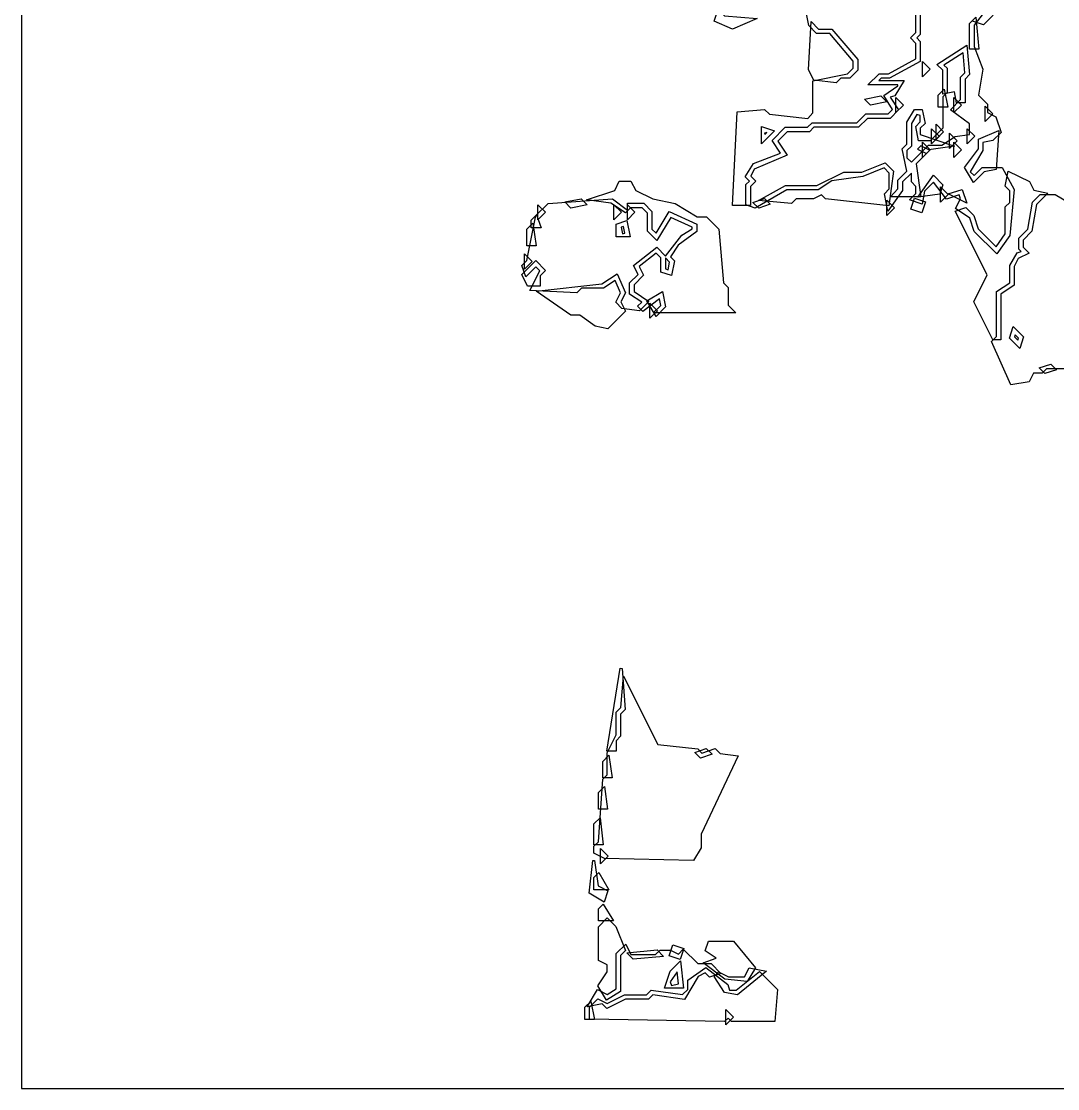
# Model space of a CAD drawing. Header units: millimetres. Extents: x 0 to 296, y 0 to 296.
# Drawn here: x 0 to 114.2, y 0 to 117.7 of the extents above; entities that cross this region are included whole.
import ezdxf

# ---------------------------------------------------------------- set-up
doc = ezdxf.new("R2010")
doc.units = ezdxf.units.MM
for name, color, linetype in [('CUT_OUTLINE', 5, 'Continuous'), ('ENG_D', 3, 'Continuous'), ('ENG_K', 2, 'Continuous'), ('ENG_L', 4, 'Continuous')]:
    doc.layers.add(name, color=color, linetype=linetype)

msp = doc.modelspace()

# ---------------------------------------------------------------- linework, layer by layer
at = {"layer": 'CUT_OUTLINE'}
msp.add_lwpolyline([(0, 0), (295.8, 0), (295.8, 295.8), (0, 295.8), (0, 0)], close=True, dxfattribs=at)
at = {"layer": 'ENG_D'}
for points in [[(106.65, 119.36), (105.01, 117.25), (105.01, 114.92), (106, 112.43), (105.52, 109.53), (106.49, 108.56), (106.49, 107.63), (107.43, 107.16), (108, 105.44), (107.1, 104.54), (106, 104.32), (106, 103.46), (104.58, 101.1), (105.01, 100.68), (105.89, 101.56), (108.11, 101.56), (109.45, 99.15), (108.95, 94.07), (107.51, 92.06), (105.04, 94.52), (104.56, 95.98), (102.97, 97.04), (103.51, 98.13), (103.38, 98.54), (101.96, 98.06), (100.55, 99.95), (99.57, 98.97), (99.28, 97.54), (97.9, 98), (98.6, 98.7), (98.6, 99.49), (98.11, 99.98), (98.11, 100.96), (97.12, 99.98), (97.12, 99.02), (95.51, 96.76), (95.13, 98.68), (95.64, 99.2), (95.64, 100.96), (95.09, 101.52), (92.75, 100.58), (89.32, 100.09), (87.83, 99.09), (84.37, 99.09), (80.88, 97.1), (79.87, 97.44), (79.87, 99.69), (80.26, 100.08), (79.8, 100.54), (80.69, 102.01), (83.68, 103.16), (82.75, 104.55), (84.2, 106), (86.67, 106), (87.16, 106.49), (92.09, 106.49), (93.08, 107.48), (95.54, 107.48), (96.01, 107.95), (96.01, 107.95), (95.06, 109.52), (96.63, 110.57), (96.63, 110.68), (93.32, 110.68), (94.56, 111.91), (95.58, 111.91), (98.6, 113.54), (98.6, 115.26), (98.01, 115.86), (98.6, 116.45), (98.6, 118.87)], [(115.04, 79.37), (113, 79.37), (112.51, 78.88), (111.57, 78.88), (111.09, 77.92), (109.05, 77.62), (106.93, 82.39), (107.48, 82.93), (107.48, 87.89), (108.95, 88.87), (108.95, 90.78), (109.78, 92.15), (110.22, 92.3), (109.94, 92.58), (109.94, 93.77), (110.94, 94.78), (111.44, 97.73), (112.3, 98.6), (113.95, 98.6), (115.38, 97.74)]]:
    msp.add_lwpolyline(points, dxfattribs=at)
for points in [[(90.32, 111.42), (89.82, 110.91), (87.35, 111.19), (86.77, 112.35), (87.05, 117.65), (87.86, 116.84), (89.35, 116.84), (92.19, 113.48), (92.19, 112.3), (91.31, 111.42), (90.32, 111.42)], [(98.11, 102.15), (99.98, 104.02), (101.48, 104.02), (102.95, 105), (104.52, 105.22), (104.52, 106.37), (102.42, 107.94), (103.53, 109.06), (103.53, 111.52), (104.01, 112.01), (103.82, 114.2), (101.7, 112.86), (102.05, 112.51), (102.05, 109.84), (101.56, 109.35), (101.56, 105.89), (100.18, 104.52), (98.89, 104.52), (98.58, 106.08), (99.09, 106.59), (99.09, 107.3), (98.71, 107.43), (98.11, 106.42), (98.11, 103.92), (97.62, 103.43), (97.62, 102.65), (98.11, 102.15)], [(95.4, 108.8), (93.59, 108.44), (92.92, 109.11), (94.74, 109.47), (95.4, 108.8)], [(81.59, 104.17), (81.59, 106.09), (83.03, 105.61), (81.59, 104.17)], [(69.96, 94.32), (71.39, 96.7), (74.44, 95.31), (74.44, 94.53), (72.41, 93.01), (71.56, 91.73), (72, 91.29), (71.67, 89.65), (70.5, 90.04), (70.5, 91.6), (69.99, 92.11), (68.1, 90.64), (68.58, 89.68), (67.54, 88.64), (67.54, 87.89), (69.16, 86.81), (68.12, 85.77), (66.19, 86.04), (65.52, 86.72), (66.04, 87.76), (65.46, 89.11), (64.17, 88.25), (61.73, 88.25), (61.23, 87.75), (56.06, 88.02), (57.14, 90.17), (56.7, 90.61), (55.6, 89.52), (55.18, 90.78), (55.73, 91.33), (56.72, 96.26), (58.07, 97.61), (65.15, 98.11), (66.8, 96.88), (66.8, 97.62), (68.63, 97.62), (69.51, 96.73), (69.51, 94.76), (69.96, 94.32)], [(66.52, 94.33), (66.37, 95.07), (66.1, 94.99), (66.25, 94.24), (66.52, 94.33)], [(70.67, 87.9), (71.01, 86.2), (69.96, 85.14), (68.93, 86.85), (70.67, 87.9)], [(109.48, 82.89), (109.83, 82.54), (109.9, 82.76), (109.56, 83.11), (109.48, 82.89)], [(66.06, 38.85), (65.57, 38.35), (65.57, 37.22), (64.54, 37.22), (66.01, 46.35), (66.22, 46.34), (66.56, 41.81), (66.06, 41.31), (66.06, 38.85)], [(64.09, 34.26), (64.09, 36.09), (64.76, 36.76), (65.11, 34.26), (64.09, 34.26)], [(74.87, 36.45), (74.23, 37.08), (75.5, 37.5), (76.13, 36.87), (74.87, 36.45)], [(63.6, 30.81), (63.6, 32.64), (64.27, 33.31), (64.62, 30.81), (63.6, 30.81)], [(64.12, 26.87), (63.1, 26.87), (63.1, 29.19), (63.79, 29.87), (64.12, 26.87)], [(63.84, 24.79), (63.84, 26.48), (64.69, 25.64), (63.84, 24.79)], [(63.65, 23.82), (64.77, 21.94), (63.1, 21.94), (63.1, 23.27), (63.65, 23.82)], [(63.6, 19.82), (64.14, 20.36), (65.27, 18.49), (63.6, 18.49), (63.6, 19.82)], [(64.57, 10.39), (65.57, 10.99), (65.57, 14.89), (66.62, 15.95), (67.2, 14.79), (69.9, 14.79), (70.4, 15.28), (71.54, 15.28), (72.42, 14.84), (72.96, 15.39), (74.55, 13.8), (76.03, 13.8), (77.12, 12.71), (75.86, 12.29), (75.38, 12.76), (74.62, 12.38), (73.09, 9.84), (69.6, 10.34), (69.12, 9.86), (66.61, 9.86), (64.54, 8.82), (64.01, 9.35), (62.36, 9.02), (63.5, 10.92), (64.57, 10.39)], [(76.35, 12.36), (76.86, 12.87), (77.95, 12.33), (79.71, 12.33), (80.22, 13.34), (82.15, 12.96), (78.95, 10.34), (77.5, 10.62), (76.35, 12.36)], [(71.65, 11.38), (72.45, 11.54), (72.3, 12.89), (71.51, 11.79), (71.65, 11.38)], [(62.12, 7.64), (62.12, 8.98), (62.76, 9.62), (63.16, 7.64), (62.12, 7.64)], [(78.49, 7.89), (77.65, 7.05), (77.65, 8.73), (78.49, 7.89)]]:
    msp.add_lwpolyline(points, close=True, dxfattribs=at)
at = {"layer": 'ENG_K'}
for points in [[(77.51, 118.31), (81.11, 117.99), (78.39, 116.82), (76.36, 117.69), (76.8, 119.02), (77.51, 118.31)], [(105.21, 118.13), (105.53, 114.62), (104.52, 114.62), (104.52, 117.44), (105.21, 118.13)], [(96.38, 107.62), (96.38, 109.3), (97.22, 108.46), (96.38, 107.62)], [(107.08, 107.48), (106.24, 106.63), (106.24, 108.32), (107.08, 107.48)], [(82.16, 105.43), (81.9, 105.35), (81.95, 105.22), (82.16, 105.43)], [(107.46, 101.35), (106.12, 101.09), (104.96, 99.93), (103.97, 101.57), (105.5, 103.61), (105.5, 104.68), (107.75, 105.64), (107.46, 101.35)], [(102.79, 102.69), (102.79, 104.37), (103.63, 103.53), (102.79, 102.69)], [(87.7, 99.59), (90.66, 101.07), (92.64, 101.07), (95.21, 102.1), (96.15, 101.15), (95.61, 97.34), (88.63, 98.12), (88.2, 98.55), (87.32, 98.11), (85.39, 98.11), (84.89, 97.61), (81.27, 97.94), (84.24, 99.59), (87.7, 99.59)], [(65.91, 100.08), (67.2, 100.08), (67.73, 99.03), (69.59, 98.1), (72.07, 97.6), (74.51, 96.14), (75.53, 96.14), (76.9, 94.77), (77.39, 88.85), (77.9, 88.35), (77.9, 86.38), (78.74, 85.54), (69.66, 85.54), (70.48, 86.36), (70.33, 87.08), (68.5, 85.7), (67.93, 86.28), (68.39, 86.73), (67.05, 87.62), (67.05, 88.84), (67.98, 89.78), (67.48, 90.78), (70.03, 92.77), (70.99, 91.8), (70.99, 91.78), (72.8, 94.11), (73.95, 94.8), (73.95, 94.99), (71.58, 96.07), (70.06, 93.52), (69.02, 94.56), (69.02, 96.53), (68.43, 97.12), (67.15, 97.12), (66.59, 96.56), (64.99, 97.63), (62.28, 98.01), (65.4, 99.05), (65.91, 100.08)], [(108.95, 98.99), (108.44, 99.51), (108.78, 101.18), (111.11, 100.02), (111.59, 99.07), (113.15, 98.75), (111.9, 97.5), (111.4, 94.54), (110.43, 93.57), (110.43, 92.79), (111.1, 92.12), (109.88, 91.52), (109.45, 90.66), (109.45, 88.61), (107.97, 87.62), (107.97, 82.58), (107.08, 82.58), (104.98, 86.77), (106.46, 89.73), (102.94, 96.77), (104.09, 97.16), (104.98, 96.27), (105.47, 94.79), (107.44, 92.82), (108.46, 94.24), (108.46, 97.22), (108.95, 97.72), (108.95, 98.99)], [(61.71, 98.13), (62.37, 97.46), (60.56, 97.1), (59.89, 97.77), (61.71, 98.13)], [(81.28, 97.09), (80.64, 97.72), (81.91, 98.14), (82.54, 97.51), (81.28, 97.09)], [(96.24, 97.12), (95.4, 96.28), (95.4, 97.96), (96.24, 97.12)], [(99.65, 97.77), (99.25, 96.56), (98.04, 96.97), (98.45, 98.17), (99.65, 97.77)], [(65.32, 97.47), (66.16, 96.63), (65.32, 95.79), (65.32, 97.47)], [(66.8, 95.79), (66.8, 97.47), (67.64, 96.63), (66.8, 95.79)], [(66.74, 95.72), (67.1, 93.92), (65.57, 93.92), (65.57, 95.33), (66.74, 95.72)], [(57.19, 88.49), (55.8, 88.49), (55.16, 89.78), (56.7, 91.31), (57.78, 90.22), (57.19, 89.63), (57.19, 88.49)], [(70.99, 91.6), (70.99, 90.4), (71.3, 90.3), (71.46, 91.13), (70.99, 91.6)], [(66.61, 85.73), (64.66, 83.79), (63.25, 84.07), (61.55, 85.29), (60.56, 85.29), (56.75, 87.93), (64, 88.73), (65.68, 89.85), (66.58, 87.75), (66.09, 86.77), (66.61, 85.73)], [(69.27, 86.62), (70.11, 85.78), (69.27, 84.94), (69.27, 86.62)], [(112.83, 78.85), (112.2, 79.48), (113.46, 79.9), (114.09, 79.27), (112.83, 78.85)], [(70.17, 37.95), (74.56, 37.46), (75, 37.01), (76.48, 37.5), (77.03, 36.96), (79, 36.68), (74.94, 28.05), (74.94, 26.55), (74.09, 25.14), (64.28, 25.39), (63.1, 25.98), (63.1, 26.72), (63.61, 27.22), (64.1, 34.13), (64.58, 34.61), (64.58, 37.03), (65.57, 39.01), (65.57, 41.51), (66.07, 42.02), (66.39, 45.5), (70.17, 37.95)], [(66.75, 14.99), (70.1, 15.29), (70.8, 14.59), (67.45, 14.29), (66.75, 14.99)], [(62.61, 7.65), (62.61, 8.98), (63.55, 9.91), (64.58, 9.4), (66.5, 10.35), (68.92, 10.35), (69.43, 10.86), (72.88, 10.37), (73.46, 10.95), (73.46, 11.96), (75.44, 13.37), (77.86, 11.49), (78.07, 10.85), (78.79, 10.85), (81.36, 12.9), (83.33, 10.94), (83.05, 7.4), (78.29, 7.4), (77.9, 7.79), (77.5, 7.39), (62.61, 7.65)]]:
    msp.add_lwpolyline(points, close=True, dxfattribs=at)
for points in [[(99.09, 118.76), (99.09, 116.25), (98.7, 115.86), (99.09, 115.47), (99.09, 113.24), (95.71, 111.42), (94.76, 111.42), (94.51, 111.17), (97.31, 111.17), (96.3, 109.49), (95.78, 109.32), (96.7, 107.94), (95.75, 106.98), (93.28, 106.98), (92.29, 106), (87.36, 106), (86.87, 105.5), (84.41, 105.5), (83.39, 104.49), (84.43, 102.93), (80.79, 101.37), (80.41, 100.62), (80.96, 100.08), (80.36, 99.49), (80.36, 97.37), (78.38, 97.37), (78.89, 107.7), (81.93, 107.98), (82.45, 107.46), (86.68, 106.99), (87.26, 107.58), (87.26, 111.13), (91.08, 111.89), (91.7, 112.51), (91.7, 113.3), (89.12, 116.35), (87.65, 116.35), (86.79, 117.21), (86.31, 119.6)], [(107.12, 118.35), (106.06, 117.3), (104.86, 117.7)]]:
    msp.add_lwpolyline(points, dxfattribs=at)
at = {"layer": 'ENG_L'}
for points in [[(104.02, 111.32), (104.02, 108.71), (103.08, 108.71), (102.85, 109.9), (101.56, 109.64), (101.56, 112.3), (100.92, 112.94), (104.23, 115.05), (104.53, 111.82), (104.02, 111.32)], [(99.34, 111.56), (99.34, 113.25), (100.18, 112.41), (99.34, 111.56)], [(101.07, 108.21), (101.07, 109.55), (101.71, 110.19), (102.11, 108.21), (101.07, 108.21)], [(102.79, 109.3), (103.63, 108.46), (102.79, 107.62), (102.79, 109.3)], [(99.13, 98.35), (95.79, 98.35), (96.63, 99.2), (96.63, 100.18), (97.59, 101.15), (97.1, 103.61), (97.62, 104.13), (97.62, 106.56), (98.46, 107.97), (99.3, 107.97), (99.61, 106.41), (99.09, 105.89), (99.09, 105.19), (102.87, 103.93), (100.04, 103.52), (99.14, 103.97), (98.77, 103.6), (99.76, 103.11), (98.62, 101.97), (99.13, 98.35)], [(100.82, 104.66), (100.82, 106.35), (101.66, 105.5), (100.82, 104.66)], [(100.33, 104.17), (100.33, 105.85), (101.17, 105.01), (100.33, 104.17)], [(102.3, 103.68), (102.3, 105.36), (103.14, 104.52), (102.3, 103.68)], [(105.11, 105.01), (104.27, 104.17), (104.27, 105.85), (105.11, 105.01)], [(99.34, 104.37), (100.18, 103.53), (99.34, 102.69), (99.34, 104.37)], [(98.81, 98.28), (100.54, 100.71), (101.59, 99.65), (101.25, 98.63), (98.81, 98.28)], [(101.31, 97.76), (101.31, 99.44), (102.15, 98.6), (101.31, 97.76)], [(104.2, 97.62), (102.15, 98.65), (103.69, 99.16), (104.2, 97.62)], [(57.78, 96.63), (56.94, 95.79), (56.94, 97.47), (57.78, 96.63)], [(56.73, 92.93), (55.71, 92.93), (55.71, 94.76), (56.38, 95.43), (56.73, 92.93)], [(56.2, 95.75), (56.8, 96.35), (57.28, 94.9), (56.2, 94.9), (56.2, 95.75)], [(55.46, 90.36), (55.46, 92.05), (56.3, 91.21), (55.46, 90.36)], [(110.47, 82.89), (110.05, 81.63), (108.92, 82.76), (109.34, 84.02), (110.47, 82.89)], [(62.99, 25.14), (63.18, 25.14), (63.58, 22.35), (64.64, 21.82), (64.23, 20.58), (62.6, 21.56), (62.99, 25.14)], [(66.06, 10.71), (64.5, 9.77), (63.55, 11.35), (64.58, 12.89), (64.58, 13.65), (63.6, 14.14), (63.6, 17.85), (64.58, 18.84), (65.53, 17.89), (66.6, 15.22), (66.06, 14.69), (66.06, 10.71)], [(71.42, 14.63), (71.82, 15.84), (73.03, 15.44), (72.63, 14.23), (71.42, 14.63)], [(80, 11.82), (77.55, 12.09), (75.15, 13.89), (76.6, 14.37), (75.38, 15.18), (75.75, 16.27), (78.5, 16.27), (80.91, 13.33), (80, 11.82)], [(70.9, 11.09), (71.52, 12.95), (72.66, 14.09), (72.99, 11.09), (70.9, 11.09)]]:
    msp.add_lwpolyline(points, close=True, dxfattribs=at)

doc.saveas('drawing.dxf')
